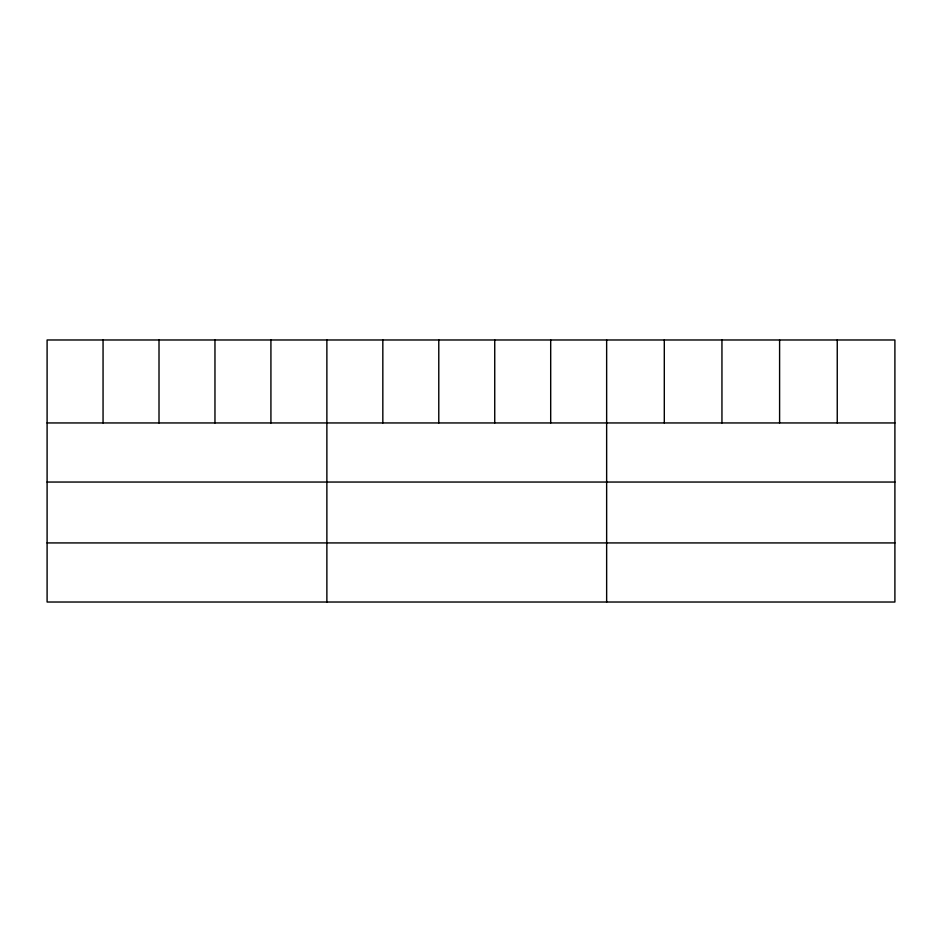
<?xml version="1.0" encoding="UTF-8"?>
<svg xmlns="http://www.w3.org/2000/svg" width="942" height="942" viewBox="0 0 942 942"><rect width="100%" height="100%" fill="white"/><g stroke="black" fill="none" stroke-linecap="round" stroke-linejoin="round"><path stroke-width="1.41" d="M894.9 482.045L894.9 339.98L47.1 339.98L47.1 602.02L894.9 602.02L894.9 482.045L47.1 482.045M47.1 422.946L894.9 422.946M47.1 542.922L894.9 542.922M837.25 339.98L837.25 422.946M779.599 339.98L779.599 422.946M721.949 339.98L721.949 422.946M664.298 339.98L664.298 422.946M606.648 339.98L606.648 602.02M550.693 339.98L550.693 422.946M494.738 339.98L494.738 422.946M438.784 339.98L438.784 422.946M382.829 339.98L382.829 422.946M326.874 339.98L326.874 602.02M270.919 339.98L270.919 422.946M214.964 339.98L214.964 422.946M159.01 339.98L159.01 422.946M103.055 339.98L103.055 422.946"/></g></svg>
